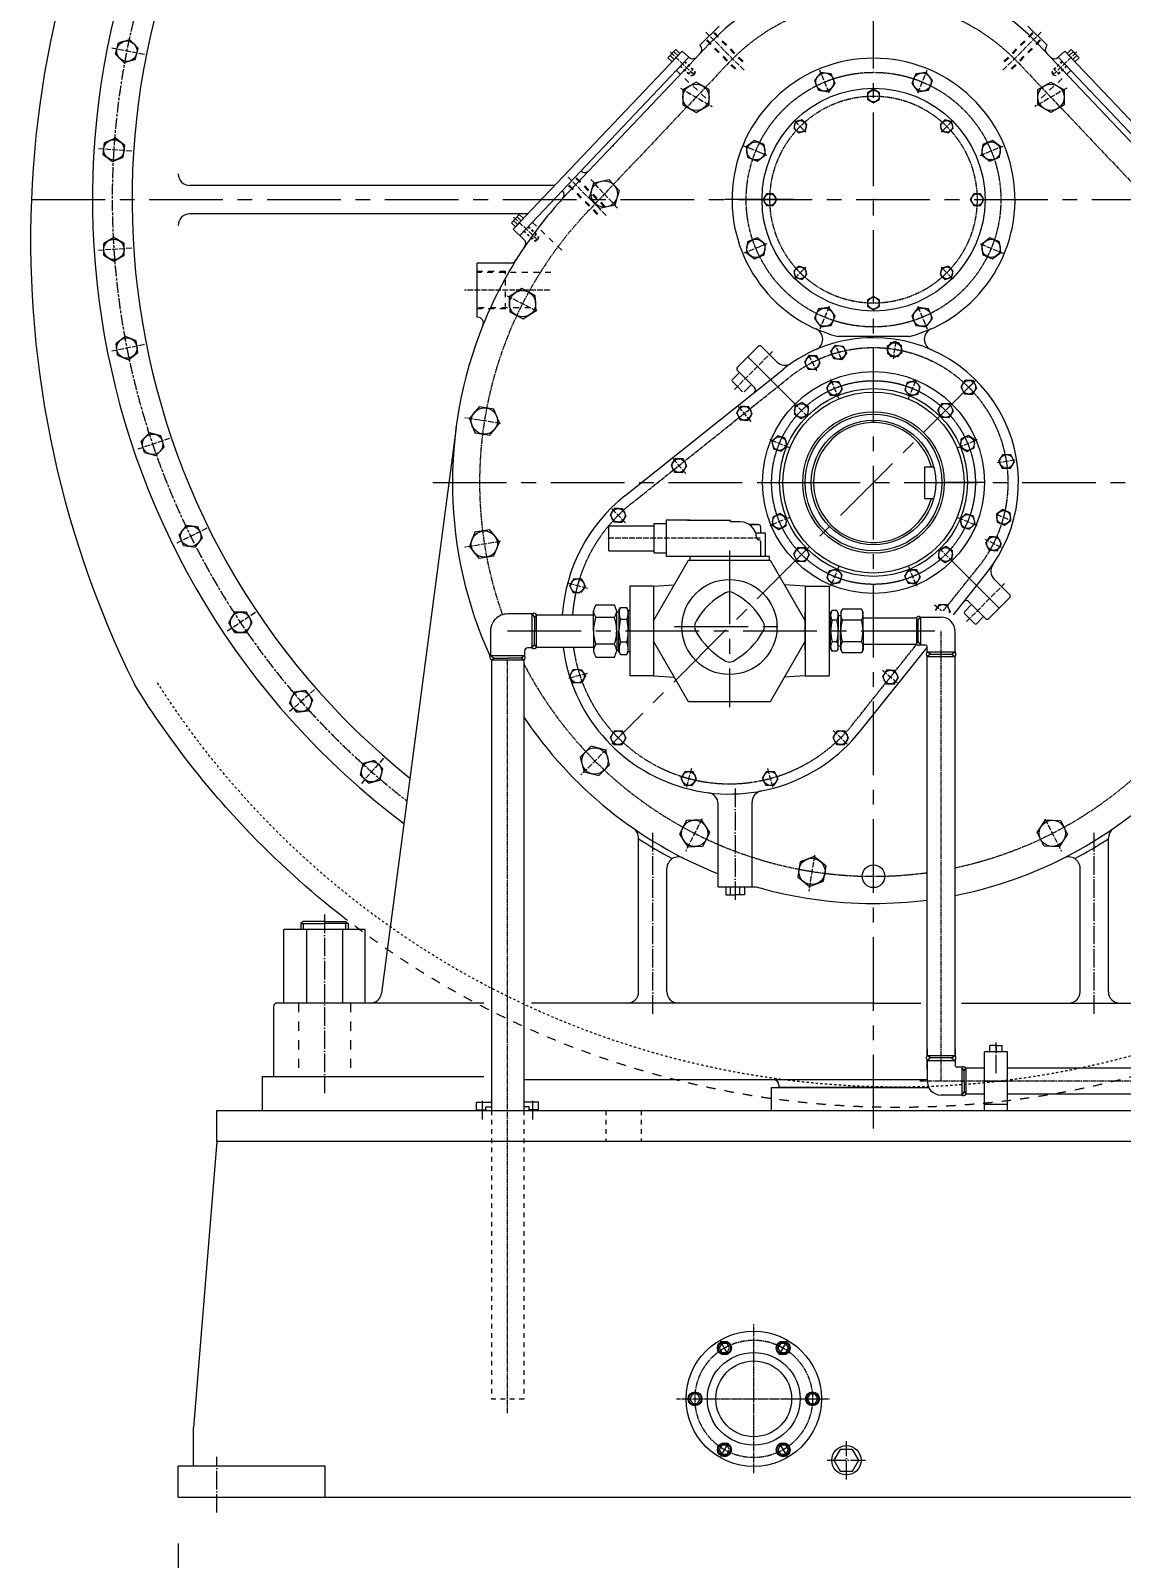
# Model space of a CAD drawing. Header units: millimetres. Extents: x -186 to 966092, y 1050 to 737262.
# Drawn here: x 182814 to 218649, y 62705 to 112915 of the extents above; entities that cross this region are included whole.
import ezdxf

# ---------------------------------------------------------------- set-up
doc = ezdxf.new("R2010")
doc.units = ezdxf.units.MM
doc.header["$LTSCALE"] = 25.4
for name, pattern in [('ACAD_ISO04W100', [30, 24, -3, 0, -3]), ('CENTER', [50.8, 31.75, -6.35, 6.35, -6.35]), ('CHAIN', [0.7087, 0.4724, -0.0591, 0.1181, -0.0591]), ('EB_DASH', [6, 3, -3])]:
    doc.linetypes.add(name, pattern=pattern)
doc.layers.get('Defpoints').update_dxf_attribs({"lineweight": 5})
doc.layers.add('CAXA1', color=5, linetype='CENTER', lineweight=5)
doc.styles.add('Roman', font='arial.ttf')
doc.styles.get("Standard").update_dxf_attribs({"font": 'arial.ttf'})
doc.dimstyles.new('ISO-25', dxfattribs={"dimscale": 30, "dimtxt": 38.1, "dimasz": 38.1, "dimexe": 50.8, "dimexo": 50.8, "dimgap": 15.875, "dimtad": 1, "dimtih": 1, "dimtoh": 1, "dimdec": 1, "dimlfac": 0.03937, "dimdsep": 46, "dimtxsty": 'Standard', "dimcen": 63.5, "dimclrd": 7, "dimclre": 7, "dimclrt": 7, "dimadec": 0, "dimazin": 0, "dimtfac": 1, "dimtdec": 1, "dimtmove": 0, "dimatfit": 3, "dimfxl": 25.4, "dimlwd": 5, "dimlwe": 5, "dimarcsym": 0})

# ---------------------------------------------------------------- blocks, each defined once
blk = doc.blocks.new('*D246')
at = {"color": 7, "linetype": 'Continuous', "lineweight": 5, "transparency": 16777216}
for p, q in [((187660, 63200), (187660, 50577)), ((236682, 63200), (236682, 50577)), ((189184, 52101), (235158, 52101))]:
    blk.add_line(p, q, dxfattribs=at)
at = {"color": 7, "transparency": 16777216}
for points in [[(189184, 52355), (189184, 51847), (187660, 52101)], [(235158, 52355), (235158, 51847), (236682, 52101)]]:
    blk.add_solid(points, dxfattribs=at)
at = {"layer": 'Defpoints', "color": 0, "transparency": 16777216}
for p in [(187660, 64724), (236682, 64724), (236682, 52101)]:
    blk.add_point(p, dxfattribs=at)
at = {"color": 7, "lineweight": 5, "transparency": 16777216, "insert": (212171, 55302), "char_height": 5334, "attachment_point": 5, "style": 'Roman'}
blk.add_mtext('1930', dxfattribs=at)

msp = doc.modelspace()

# ---------------------------------------------------------------- linework, layer by layer
at = {"color": 7, "lineweight": 5}
for p, q in [((205429.93, 113064.48), (204798.87, 112433.42)), ((215579.48, 113064.48), (216210.54, 112433.42)), ((185604.62, 112137.31), (185704.64, 112510.59)), ((186077.92, 112610.6), (185704.64, 112510.59)), ((186351.17, 112337.35), (186077.92, 112610.6)), ((205107.51, 112475.38), (204443.82, 111775.32)), ((215901.9, 112475.38), (220543.49, 107579.38)), ((185604.62, 112137.31), (185877.88, 111864.05)), ((186251.16, 111964.07), (186351.17, 112337.35)), ((204220.92, 112242.84), (198669.26, 106386.88)), ((204436.81, 112038.17), (198885.15, 106182.21)), ((204009.24, 112289.8), (203753.41, 112019.94)), ((203753.41, 112019.94), (203888.34, 111892.02)), ((203956.63, 111964.06), (203821.7, 112091.98)), ((204075.87, 112089.84), (203940.94, 112217.75)), ((204009.24, 112289.8), (204144.17, 112161.88)), ((204436.81, 112038.17), (204220.92, 112242.84)), ((204808.87, 112423.42), (204798.87, 112433.42)), ((216200.54, 112423.42), (216210.54, 112433.42)), ((216572.6, 112038.17), (216788.49, 112242.84)), ((216572.6, 112038.17), (222124.26, 106182.21)), ((216788.49, 112242.84), (222340.15, 106386.88)), ((217000.17, 112289.8), (216865.24, 112161.88)), ((216933.54, 112089.84), (217068.47, 112217.75)), ((217000.17, 112289.8), (217256.01, 112019.94)), ((217052.78, 111964.06), (217187.71, 112091.98)), ((217256.01, 112019.94), (217121.08, 111892.02)), ((185877.88, 111864.05), (186251.16, 111964.07)), ((204443.82, 111775.32), (201158.28, 108309.69)), ((204308.89, 111903.24), (204308.89, 111903.24)), ((185193.9, 108846.31), (185244.35, 109229.45)), ((185601.37, 109377.34), (185244.35, 109229.45)), ((185907.96, 109142.09), (185601.37, 109377.34)), ((185857.52, 108758.95), (185907.96, 109142.09)), ((185193.9, 108846.31), (185500.49, 108611.06)), ((185500.49, 108611.06), (185857.52, 108758.95)), ((201158.28, 108309.69), (200292.14, 107392.66)), ((200031.2, 107823.46), (188039.04, 107823.46)), ((200281.16, 107654.73), (200286.35, 107649.54)), ((207864.53, 107358.64), (205609.59, 107358.64)), ((199149.87, 106893.82), (188039.04, 106893.82)), ((198866.92, 106865.61), (198611.08, 106595.75)), ((198611.08, 106595.75), (198746.01, 106467.84)), ((198814.31, 106539.88), (198679.38, 106667.8)), ((199001.85, 106737.69), (198746.01, 106467.84)), ((198933.55, 106665.65), (198798.62, 106793.57)), ((198866.92, 106865.61), (199001.85, 106737.69)), ((185550.93, 106109.53), (185216.26, 105916.31)), ((185885.6, 105916.31), (185550.93, 106109.53)), ((198669.26, 106386.88), (199021.49, 106052.95)), ((185216.26, 105529.86), (185216.26, 105916.31)), ((185216.26, 105529.86), (185550.93, 105336.64)), ((185550.93, 105336.64), (185885.6, 105529.86)), ((185885.6, 105529.86), (185885.6, 105916.31)), ((197489.89, 103491.34), (197489.89, 105276.25)), ((198597.88, 105276.25), (197489.89, 105276.25)), ((197503.14, 103491.34), (197489.89, 103491.34)), ((185927.46, 102863.1), (185620.87, 102627.84)), ((185671.31, 102244.71), (185620.87, 102627.84)), ((186284.48, 102715.21), (185927.46, 102863.1)), ((186334.93, 102332.07), (186284.48, 102715.21)), ((206376.32, 102190.63), (206718.14, 102532.45)), ((207330.56, 102025.21), (206823.32, 102532.45)), ((211671.17, 102859.19), (209338.24, 102859.19)), ((185671.31, 102244.71), (186028.34, 102096.82)), ((186028.34, 102096.82), (186334.93, 102332.07)), ((206376.32, 102190.63), (206034.5, 101848.8)), ((207927.87, 100639.07), (206376.32, 102190.63)), ((202336.7, 97629.13), (207533.85, 101781.02)), ((205863.67, 101441.15), (206100.32, 101677.8)), ((206591.38, 101186.75), (206034.5, 101743.63)), ((205863.67, 101388.56), (206034.59, 101217.65)), ((206205.5, 101046.74), (206034.59, 101217.65)), ((206258.09, 101046.74), (206494.73, 101283.39)), ((186724.51, 99693.58), (186451.25, 99420.32)), ((186551.27, 99047.05), (186451.25, 99420.32)), ((187097.78, 99593.56), (186724.51, 99693.58)), ((187197.8, 99220.29), (187097.78, 99593.56)), ((196790.01, 99867.82), (194342.9, 81280.19)), ((186551.27, 99047.05), (186924.54, 98947.03)), ((186924.54, 98947.03), (187197.8, 99220.29)), ((212178.06, 98582.84), (212482.55, 98582.84)), ((212178.06, 98582.84), (212178.06, 97541.64)), ((206860.52, 98062.24), (208180.61, 98062.24)), ((214148.89, 98062.24), (212828.81, 98062.24)), ((212178.06, 97541.64), (212482.55, 97541.64)), ((187928.44, 96655.22), (187693.19, 96348.63)), ((188311.58, 96604.78), (187928.44, 96655.22)), ((188459.46, 96247.75), (188311.58, 96604.78)), ((201811.48, 95820.78), (201811.48, 96638.87)), ((201811.48, 96638.87), (203298.9, 96638.87)), ((203298.9, 96713.24), (203689.36, 96713.24)), ((203298.9, 95746.41), (203298.9, 96713.24)), ((204470.26, 96824.74), (203689.36, 96824.74)), ((203689.36, 96824.74), (203689.36, 95634.8)), ((204395.88, 96824.74), (204470.26, 96824.74)), ((204470.26, 96824.74), (204470.26, 96815.39)), ((205808.9, 96815.39), (204470.26, 96815.39)), ((205808.9, 96768.67), (205808.9, 96815.39)), ((206125.01, 96768.67), (205808.9, 96768.67)), ((206417.43, 96682.43), (206720.5, 96682.43)), ((206720.5, 96682.43), (206417.43, 96682.43)), ((206794.87, 96608.06), (206794.87, 96397.1)), ((187841.07, 95991.6), (187693.19, 96348.63)), ((187841.07, 95991.6), (188224.21, 95941.16)), ((188224.21, 95941.16), (188459.46, 96247.75)), ((206961.69, 96397.1), (206637.28, 96397.1)), ((206737.7, 96182.18), (206739.09, 96182.18)), ((206794.87, 96126.4), (206794.87, 95634.8)), ((206961.69, 95634.8), (206961.69, 96397.1)), ((201811.48, 95820.78), (203298.9, 95820.78)), ((203280.32, 93517.17), (204429.93, 95508.37)), ((203298.9, 95746.41), (203689.36, 95746.41)), ((204395.88, 95634.8), (203689.36, 95634.8)), ((207073.25, 95634.8), (204150.07, 95634.8)), ((204470.26, 95634.8), (204150.07, 95634.8)), ((204429.93, 95508.37), (207113.57, 95508.37)), ((204470.26, 95634.8), (204470.26, 95508.37)), ((207073.25, 95634.8), (207073.25, 95508.37)), ((207113.57, 95508.37), (208263.19, 93517.17)), ((213081.54, 95485.41), (214633.09, 93933.86)), ((213127.46, 93719.44), (214223.48, 95091.39)), ((203280.32, 94654.96), (202499.42, 94654.96)), ((202499.42, 94654.96), (202499.42, 93184.27)), ((203280.32, 94654.96), (203965.48, 94703.91)), ((203280.32, 94654.96), (203280.32, 91713.57)), ((208263.19, 94654.96), (207578.03, 94703.91)), ((208263.19, 94654.96), (209044.08, 94654.96)), ((208263.19, 94654.96), (208263.19, 91713.57)), ((209044.08, 94654.96), (209044.08, 91713.57)), ((214467.68, 94888.1), (214974.91, 94380.86)), ((201381.82, 94047.78), (201991.42, 94047.78)), ((202143.82, 93869.77), (202192.14, 93953.63)), ((202192.14, 93953.63), (202400.3, 93953.63)), ((202448.62, 93869.77), (202400.3, 93953.63)), ((209426.09, 93806.39), (209481.77, 93902.65)), ((209426.09, 93806.39), (209481.77, 93902.65)), ((210107.17, 93902.09), (209481.77, 93902.65)), ((210107.17, 93902.09), (209481.77, 93902.65)), ((210162.69, 93805.73), (210107.17, 93902.09)), ((210162.69, 93805.73), (210107.17, 93902.09)), ((213489.2, 93815.62), (213725.85, 94052.27)), ((213629.21, 94148.91), (214186.09, 93592.03)), ((214633.09, 93933.86), (214291.27, 93592.03)), ((214633.09, 93933.86), (214974.91, 94275.68)), ((189518.66, 93799.99), (189325.44, 93465.32)), ((189518.66, 93130.65), (189325.44, 93465.32)), ((189905.1, 93799.99), (189518.66, 93799.99)), ((190098.33, 93465.32), (189905.1, 93799.99)), ((189905.1, 93130.65), (190098.33, 93465.32)), ((199292.58, 93743.07), (198483.61, 93743.07)), ((199292.64, 92625.3), (199292.51, 93743.16)), ((199292.52, 93743.07), (199372.61, 93628.68)), ((199436.25, 93717.58), (199372.61, 93628.68)), ((199372.61, 93628.68), (199372.61, 93184.18)), ((199436.25, 93184.27), (199436.24, 93717.67)), ((199436.25, 93717.58), (199436.24, 93717.57)), ((199436.37, 93717.75), (201305.62, 93717.75)), ((200749.36, 93717.75), (201305.62, 93717.75)), ((201305.62, 93184.35), (201305.62, 93835.23)), ((201991.42, 93622.5), (201381.82, 93622.5)), ((202067.62, 93184.35), (202067.62, 93835.23)), ((202067.62, 93816.64), (202143.82, 93816.64)), ((202143.82, 93869.77), (202143.82, 93184.27)), ((202398.01, 93556.59), (202194.43, 93556.59)), ((202448.62, 93869.77), (202448.62, 93184.27)), ((202448.62, 93857.37), (202499.42, 93857.37)), ((208263.31, 92565.93), (208263.31, 93802.35)), ((209044.08, 93717.67), (209094.88, 93717.67)), ((209094.88, 93768.17), (209143.2, 93852.03)), ((209094.88, 93768.17), (209094.88, 93184.27)), ((209300.57, 93852.03), (209143.2, 93852.03)), ((209298.27, 93543.42), (209145.49, 93543.42)), ((209348.88, 93768.17), (209300.57, 93852.03)), ((209348.88, 93768.17), (209348.88, 93184.27)), ((209425.97, 93679.18), (209348.88, 93679.27)), ((209425.97, 93679.18), (209348.88, 93679.27)), ((209426.09, 93806.39), (209425.53, 93183.88)), ((209426.09, 93806.39), (209425.53, 93183.88)), ((210106.85, 93542.68), (209481.45, 93543.24)), ((210106.85, 93542.68), (209481.45, 93543.24)), ((210162.13, 93183.22), (210162.69, 93805.73)), ((210162.13, 93183.22), (210162.69, 93805.73)), ((210162.52, 93614.96), (211913.38, 93615.24)), ((211963.46, 93528.67), (211913.38, 93615.24)), ((211913.38, 93615.24), (211913.38, 92753.29)), ((211963.46, 93528.67), (212043.5, 93641.47)), ((211963.46, 93528.67), (211963.46, 92839.86)), ((211963.46, 93184.27), (211963.46, 93527.17)), ((211963.46, 93501.77), (211963.46, 93527.17)), ((212043.5, 93641.47), (212725.46, 93641.47)), ((212043.5, 93641.47), (212043.5, 92727.07)), ((213489.2, 93763.04), (213660.11, 93592.12)), ((213831.03, 93421.21), (213660.11, 93592.12)), ((213883.62, 93421.21), (214120.26, 93657.86)), ((189518.66, 93130.65), (189905.1, 93130.65)), ((197924.9, 93185.51), (197924.9, 92375.24)), ((199372.62, 92739.69), (199372.61, 93184.19)), ((199436.25, 92650.95), (199436.25, 93184.27)), ((201305.62, 93184.18), (201305.62, 92533.3)), ((202067.62, 93184.18), (202067.62, 92533.3)), ((202143.82, 92498.76), (202143.82, 93184.27)), ((202448.62, 92498.76), (202448.62, 93184.27)), ((202499.42, 93184.27), (202499.42, 91713.57)), ((209094.88, 92600.36), (209094.88, 93184.27)), ((209348.88, 92600.36), (209348.88, 93184.27)), ((209426.09, 92562.14), (209425.53, 93184.65)), ((209426.09, 92562.14), (209425.53, 93184.65)), ((210162.13, 93185.31), (210162.69, 92562.8)), ((210162.13, 93185.31), (210162.69, 92562.8)), ((213181.84, 92500.67), (213181.84, 93156.88)), ((199042.5, 92523.87), (199042.5, 92375.36)), ((199292.58, 92625.47), (199144.1, 92625.47)), ((199292.53, 92625.3), (199372.62, 92739.69)), ((199436.25, 92650.79), (199372.62, 92739.69)), ((199436.25, 92650.78), (201305.62, 92650.78)), ((200749.36, 92650.78), (201305.62, 92650.78)), ((201991.42, 92746.03), (201381.82, 92746.03)), ((202067.62, 92551.89), (202143.82, 92551.89)), ((202143.82, 92498.76), (202192.14, 92414.9)), ((202192.14, 92414.9), (202400.3, 92414.9)), ((202398.01, 92811.94), (202194.43, 92811.94)), ((202448.62, 92498.76), (202400.3, 92414.9)), ((202448.62, 92511.17), (202499.42, 92511.17)), ((204429.93, 90860.17), (203280.32, 92851.36)), ((208263.19, 92851.36), (207113.57, 90860.17)), ((209044.08, 92650.87), (209094.88, 92650.87)), ((209094.88, 92600.36), (209143.2, 92516.5)), ((209300.57, 92516.5), (209143.2, 92516.5)), ((209298.27, 92825.11), (209145.49, 92825.11)), ((209348.88, 92600.36), (209300.57, 92516.5)), ((209425.97, 92689.35), (209348.88, 92689.26)), ((209425.97, 92689.35), (209348.88, 92689.26)), ((209426.09, 92562.14), (209481.77, 92465.88)), ((209426.09, 92562.14), (209481.77, 92465.88)), ((210106.85, 92825.85), (209481.45, 92825.29)), ((210106.85, 92825.85), (209481.45, 92825.29)), ((210107.17, 92466.44), (209481.77, 92465.88)), ((210107.17, 92466.44), (209481.77, 92465.88)), ((210071.59, 89894.24), (212269.09, 92644.96)), ((210162.69, 92562.8), (210107.17, 92466.44)), ((210162.69, 92562.8), (210107.17, 92466.44)), ((210162.52, 92753.57), (211908.39, 92753.29)), ((211963.46, 92839.86), (211912.13, 92751.13)), ((211963.46, 92839.86), (212043.5, 92727.07)), ((212043.5, 92727.07), (212192.89, 92727.07)), ((212269.09, 92500.67), (212269.09, 92650.87)), ((212381.06, 92422.27), (212269.09, 92500.67)), ((212269.09, 92500.67), (213181.84, 92500.67)), ((212381.06, 92422.27), (212269.09, 92343.86)), ((212381.06, 92422.27), (213069.87, 92422.27)), ((213069.87, 92422.27), (213181.84, 92500.67)), ((213069.87, 92422.27), (213181.84, 92343.86)), ((197924.65, 92375.35), (198039.04, 92295.26)), ((197924.9, 92375.24), (199042.5, 92375.36)), ((197950.14, 92231.62), (198039.04, 92295.26)), ((197950.14, 92231.62), (197950.48, 77424.24)), ((197950.39, 92231.63), (199017.01, 92231.63)), ((198039.04, 92295.26), (198483.54, 92295.27)), ((198928.02, 92295.27), (198483.52, 92295.27)), ((199042.41, 92375.36), (198928.02, 92295.27)), ((199016.92, 92231.63), (198928.02, 92295.27)), ((199016.92, 92231.63), (199017.1, 77424.24)), ((201381.82, 92320.75), (201991.42, 92320.75)), ((212269.09, 79229.84), (212269.09, 92343.86)), ((212269.09, 92343.86), (213181.84, 92343.86)), ((213181.84, 79229.84), (213181.84, 92343.86)), ((203280.32, 91713.57), (202499.42, 91713.57)), ((203280.32, 91713.57), (203965.48, 91664.62)), ((208263.19, 91713.57), (207578.03, 91664.62)), ((208263.19, 91713.57), (209044.08, 91713.57)), ((191467.96, 91176.76), (191320.07, 90819.73)), ((191851.1, 91227.2), (191467.96, 91176.76)), ((192086.35, 90920.62), (191851.1, 91227.2)), ((191938.46, 90563.59), (192086.35, 90920.62)), ((191555.32, 90513.15), (191320.07, 90819.73)), ((191555.32, 90513.15), (191938.46, 90563.59)), ((207113.57, 90860.17), (204429.93, 90860.17)), ((194116.26, 88930.42), (193742.98, 88830.4)), ((194389.51, 88657.17), (194116.26, 88930.42)), ((193742.98, 88830.4), (193642.96, 88457.13)), ((193916.22, 88183.87), (193642.96, 88457.13)), ((194289.49, 88283.89), (194389.51, 88657.17)), ((193916.22, 88183.87), (194289.49, 88283.89)), ((205399.9, 84776.6), (205399.9, 87501.22)), ((206515.46, 84776.6), (206515.46, 87560.84)), ((202788.69, 81328.72), (202788.69, 86384.68)), ((218220.72, 81328.72), (218220.72, 86384.68)), ((203718.33, 81328.72), (203718.33, 85388.13)), ((217291.08, 81328.72), (217291.08, 85388.13)), ((205399.9, 84776.6), (206651.81, 84776.6)), ((205650.49, 84776.6), (205650.49, 84511.91)), ((205650.49, 84511.91), (205957.68, 84511.91)), ((205804.09, 84511.91), (205804.09, 84776.6)), ((206264.87, 84511.91), (205957.68, 84511.91)), ((206111.27, 84511.91), (206111.27, 84776.6)), ((206264.87, 84776.6), (206264.87, 84511.91)), ((193806.89, 83373.93), (191129.52, 83373.93)), ((191129.52, 80956.87), (191129.52, 83373.93)), ((191772.84, 83634.23), (191687.31, 83565.8)), ((191687.31, 83565.8), (191687.31, 83373.93)), ((191687.31, 83565.8), (192468.21, 83565.8)), ((192468.21, 83634.23), (191772.84, 83634.23)), ((191772.84, 83565.8), (191772.84, 83373.93)), ((191877.78, 83373.93), (191877.78, 80956.87)), ((192468.21, 83634.23), (193163.58, 83634.23)), ((193249.1, 83565.8), (192468.21, 83565.8)), ((193058.63, 83373.93), (193058.63, 80956.87)), ((193163.58, 83634.23), (193249.1, 83565.8)), ((193163.58, 83565.8), (193163.58, 83373.93)), ((193249.1, 83565.8), (193249.1, 83373.93)), ((193806.89, 80956.87), (193806.89, 83373.93)), ((190794.85, 80845.31), (190794.85, 78539.8)), ((197702.93, 80956.87), (190906.41, 80956.87)), ((210504.71, 80956.87), (199264.47, 80956.87)), ((210504.71, 80956.87), (212057.33, 80956.87)), ((213393.6, 80956.87), (230214.56, 80956.87)), ((212269.09, 79454.03), (212269.09, 79229.84)), ((213181.84, 79454.03), (213181.84, 79229.84)), ((214147.96, 77424.24), (214147.96, 79354.64)), ((214909.96, 79354.64), (214147.96, 79354.64)), ((214528.96, 79557.84), (214330.99, 79557.84)), ((214330.99, 79354.64), (214330.99, 79557.84)), ((214528.96, 79557.84), (214726.94, 79557.84)), ((214528.96, 79557.84), (214528.96, 79354.64)), ((214726.94, 79354.64), (214726.94, 79557.84)), ((214909.96, 77424.24), (214909.96, 79354.64)), ((212381.06, 79151.44), (212269.09, 79229.84)), ((212269.09, 79229.84), (213181.84, 79229.84)), ((212381.06, 79151.44), (212269.09, 79073.03)), ((212269.09, 78765.62), (212269.09, 79073.03)), ((212269.09, 79073.03), (212269.09, 78416.82)), ((212269.09, 79073.03), (213181.84, 79073.03)), ((213069.87, 79151.44), (212381.06, 79151.44)), ((213069.87, 79151.44), (213181.84, 79229.84)), ((213069.87, 79151.44), (213181.84, 79073.03)), ((213181.84, 79073.03), (213181.84, 78922.84)), ((213407.43, 78846.64), (213258.04, 78846.64)), ((213487.46, 78732.34), (213407.43, 78846.64)), ((213407.43, 78846.64), (213407.43, 77932.24)), ((190423, 78539.8), (197702.93, 78539.8)), ((190423, 78539.8), (190423, 77424.24)), ((199017.1, 78440.24), (210504.71, 78440.24)), ((210504.71, 78440.24), (212269.09, 78440.24)), ((213487.46, 78732.34), (213538.79, 78821.24)), ((213487.46, 78389.44), (213487.46, 78732.34)), ((213487.46, 78389.44), (213487.46, 78046.54)), ((214147.96, 78821.24), (213538.79, 78821.24)), ((213538.79, 78821.24), (213538.79, 77957.64)), ((214147.96, 78389.44), (214909.96, 78389.44)), ((225006.11, 78821.24), (214909.96, 78821.24)), ((207139.21, 78186.24), (212315.9, 78186.24)), ((207139.21, 78186.24), (207139.21, 77424.24)), ((207393.21, 78262.44), (207393.21, 78186.24)), ((211612.06, 78186.24), (207393.21, 78186.24)), ((213407.43, 77932.24), (212725.46, 77932.24)), ((213487.46, 78046.54), (213407.43, 77932.24)), ((213487.46, 78071.94), (213487.46, 78046.54)), ((213487.46, 78046.54), (213538.79, 77957.64)), ((214147.96, 77957.64), (213538.79, 77957.64)), ((225006.11, 77957.64), (214909.96, 77957.64)), ((188930.41, 76408.24), (188930.41, 77424.24)), ((188930.41, 77424.24), (227145.4, 77424.24)), ((197467.7, 77703.64), (197950.48, 77703.64)), ((197467.7, 77449.64), (197467.7, 77703.64)), ((197467.7, 77449.64), (197772.5, 77449.64)), ((197772.5, 77424.24), (197772.5, 77551.24)), ((197772.5, 77551.24), (197950.48, 77551.24)), ((199499.7, 77703.64), (199016.92, 77703.64)), ((199195.08, 77551.24), (199017.1, 77551.24)), ((199499.7, 77449.64), (199194.9, 77449.64)), ((199195.08, 77424.24), (199195.08, 77551.24)), ((199499.7, 77449.64), (199499.7, 77703.64)), ((214909.96, 77627.44), (214147.96, 77627.44)), ((188930.41, 76408.24), (188168.41, 67010.24)), ((212171.41, 76408.24), (188930.41, 76408.24)), ((231980.69, 76405.74), (212171.41, 76408.24)), ((188168.41, 65740.24), (188168.41, 67010.24)), ((187660.41, 64724.24), (187660.41, 65740.24)), ((192486.41, 65740.24), (187660.41, 65740.24)), ((192486.41, 64724.24), (192486.41, 65740.24)), ((187660.41, 64724.24), (236682.41, 64724.24))]:
    msp.add_line(p, q, dxfattribs=at)
at = {"color": 7, "linetype": 'EB_DASH', "lineweight": 5, "ltscale": 2.5}
for p, q in [((205957.77, 111642.64), (204982.93, 112617.48)), ((205978.74, 111664.79), (205004.49, 112639.04)), ((206198.56, 111884.61), (205224.31, 112858.86)), ((206220.71, 111905.58), (205245.87, 112880.42)), ((214788.7, 111905.58), (215763.54, 112880.42)), ((214810.85, 111884.61), (215785.1, 112858.86)), ((215030.67, 111664.79), (216004.92, 112639.04)), ((215051.64, 111642.64), (216026.49, 112617.48)), ((204027.47, 111606.39), (205025.95, 110659.79)), ((216981.94, 111606.39), (215983.46, 110659.79)), ((201672.43, 107114.34), (200698.18, 108088.59)), ((201694.58, 107135.31), (200719.74, 108110.15)), ((201431.64, 106872.37), (200456.8, 107847.21)), ((201452.61, 106894.52), (200478.36, 107868.77)), ((199294.49, 106613.98), (200358.34, 105605.41)), ((198419.53, 104997.3), (197489.89, 104997.3)), ((199909.07, 104960.11), (197489.89, 104960.11)), ((198419.52, 103770.15), (198419.53, 104997.3)), ((199242.28, 103807.32), (197489.88, 103807.36)), ((198419.52, 103770.15), (197489.88, 103770.17))]:
    msp.add_line(p, q, dxfattribs=at)
at = {"color": 7, "linetype": 'ACAD_ISO04W100', "lineweight": 5, "ltscale": 0.3}
for p, q in [((206251, 111612.35), (204996.65, 112866.7)), ((214758.41, 111612.35), (216012.76, 112866.7)), ((186554.81, 112122.57), (185451.24, 112342.09)), ((203822.72, 112210.42), (204649.03, 111427.06)), ((217186.69, 112210.42), (216360.38, 111427.06)), ((209052.53, 110864.5), (208742.33, 111613.39)), ((211956.88, 110864.5), (212267.08, 111613.39)), ((204159.08, 111022.29), (205201.06, 110420.7)), ((216850.33, 111022.29), (215808.35, 110420.7)), ((207914.65, 109948.69), (208285.8, 109577.55)), ((213094.76, 109948.69), (212723.61, 109577.55)), ((186137.89, 108955.73), (185015.11, 109029.32)), ((206998.85, 108810.82), (206249.96, 109121.02)), ((214010.56, 108810.82), (214759.45, 109121.02)), ((201724.88, 106842.07), (200470.53, 108096.42)), ((202093.51, 107082.15), (201218.6, 108020.38)), ((198680.4, 106786.24), (199506.71, 106002.87)), ((186137.89, 105761.56), (185015.11, 105687.97)), ((206998.85, 105906.47), (206249.96, 105596.27)), ((214010.56, 105906.47), (214759.45, 105596.27)), ((207914.65, 104768.59), (208285.8, 105139.74)), ((213094.76, 104768.59), (212723.61, 105139.74)), ((199867.98, 104383.71), (197063.25, 104383.74)), ((199454.98, 103692.36), (198394.74, 104232.58)), ((209052.53, 103852.79), (208742.33, 103103.9)), ((211956.88, 103852.79), (212267.08, 103103.9)), ((186554.81, 102594.71), (185451.24, 102375.2)), ((209465.28, 102098.75), (209253.54, 102574.34)), ((211242.06, 102717.74), (211148.62, 102127.76)), ((211242.06, 102717.74), (211148.62, 102127.76)), ((205936.96, 101120.02), (207185.5, 102368.56)), ((208364.81, 102262.03), (208635.99, 101729.8)), ((209360.51, 100824.57), (209095.9, 101463.39)), ((211648.9, 100824.57), (211913.51, 101463.39)), ((213837.67, 101395.21), (213415.3, 100972.83)), ((206484.31, 100070.8), (206047.36, 100593.39)), ((208340.7, 100226.25), (207927.87, 100639.07)), ((198255.99, 100002.25), (197080.7, 100188.4)), ((187381.53, 99509.38), (186316.05, 99147.7)), ((207742.38, 99206.44), (207103.56, 99471.04)), ((213267.03, 99206.44), (213905.85, 99471.04)), ((204334.8, 98353.61), (203897.85, 98876.19)), ((215160.2, 98799.6), (214570.23, 98706.16)), ((202360.69, 96740.35), (201880.21, 97220.83)), ((207742.38, 96918.05), (207103.56, 96653.44)), ((213267.03, 96918.05), (213905.85, 96653.44)), ((214541.22, 97022.82), (215016.81, 96811.07)), ((188603.88, 96558.35), (187594.73, 96060.69)), ((198255.99, 96122.24), (197080.7, 95936.09)), ((206780.13, 96229.77), (201747.09, 96229.77)), ((214704.49, 95922.35), (214172.26, 96193.53)), ((212668.71, 95898.24), (213081.54, 95485.41)), ((209360.51, 95299.91), (209095.9, 94661.1)), ((211648.9, 95299.91), (211913.51, 94661.1)), ((201112.16, 94577.82), (200455.81, 94753.69)), ((213562.49, 93494.49), (214811.03, 94743.03)), ((212513.27, 94041.85), (212738.55, 93853.48)), ((190200.97, 93792.12), (189265.4, 93166.99)), ((210796.07, 91892.34), (211318.65, 91455.39)), ((201112.16, 91790.71), (200455.81, 91614.84)), ((192145.46, 91258.01), (191299.49, 90516.12)), ((202360.69, 89918.23), (201880.21, 89437.75)), ((209182.81, 89918.23), (209663.29, 89437.75)), ((194404.08, 88999.39), (193662.18, 88153.43)), ((201735.59, 89293.13), (200894.18, 88451.72)), ((204523.22, 88669.69), (204347.35, 88013.35)), ((207020.29, 88669.69), (207196.15, 88013.35)), ((204874.59, 87012.52), (204334.37, 85952.27)), ((216134.82, 87012.52), (216675.04, 85952.27)), ((208564.7, 85813.53), (208378.55, 84638.24))]:
    msp.add_line(p, q, dxfattribs=at)
at = {"color": 7, "linetype": 'CHAIN', "lineweight": 5, "ltscale": 10}
for p, q in [((205755.17, 111861.37), (201113.58, 106965.37)), ((215254.24, 111861.37), (219895.83, 106965.37)), ((202545.59, 97367.65), (207742.74, 101519.54)), ((206571, 65507.59), (206571, 70399.98)), ((204036.5, 67950.04), (209060.22, 67950.04))]:
    msp.add_line(p, q, dxfattribs=at)
at = {"color": 7, "linetype": 'EB_DASH', "lineweight": 5}
for p, q in [((204155.39, 111741.32), (204425.25, 111485.48)), ((204168.18, 111754.81), (204519, 111422.23)), ((204296.1, 111889.74), (204646.92, 111557.16)), ((204308.89, 111903.24), (204578.75, 111647.4)), ((204578.75, 111647.4), (204425.25, 111485.48)), ((204646.92, 111557.16), (204519, 111422.23)), ((204646.73, 111556.81), (204621.82, 111452.85)), ((216713.31, 111889.74), (216362.49, 111557.16)), ((216362.49, 111557.16), (216490.41, 111422.23)), ((216362.68, 111556.81), (216387.59, 111452.85)), ((216700.52, 111903.24), (216430.66, 111647.4)), ((216430.66, 111647.4), (216584.16, 111485.48)), ((216841.23, 111754.81), (216490.41, 111422.23)), ((216854.02, 111741.32), (216584.16, 111485.48)), ((204519.34, 111422.43), (204621.82, 111452.85)), ((216490.07, 111422.43), (216387.59, 111452.85)), ((206813.25, 107358.64), (206377.1, 107358.64)), ((199153.78, 106465.56), (199504.6, 106132.97)), ((199166.57, 106479.05), (199436.43, 106223.22)), ((199013.07, 106317.14), (199282.93, 106061.3)), ((199025.86, 106330.63), (199376.68, 105998.04)), ((199282.93, 106061.3), (199436.43, 106223.22)), ((199376.68, 105998.04), (199504.6, 106132.97)), ((199377.02, 105998.25), (199479.5, 106028.66)), ((199504.41, 106132.62), (199479.5, 106028.66))]:
    msp.add_line(p, q, dxfattribs=at)
at = {"color": 7, "linetype": 'CHAIN', "lineweight": 5, "ltscale": 5}
for p, q in [((212802.72, 93849.13), (213962.01, 95300.28)), ((209810.11, 90103.13), (211918.9, 92742.82))]:
    msp.add_line(p, q, dxfattribs=at)
at = {"color": 7, "linetype": 'CHAIN', "lineweight": 5, "ltscale": 15}
for p, q in [((212725.46, 78389.44), (212725.46, 93184.27)), ((198483.7, 67482.72), (198483.7, 92231.63)), ((229976.5, 78389.44), (212021.62, 78389.44))]:
    msp.add_line(p, q, dxfattribs=at)
at = {"color": 7, "linetype": 'ACAD_ISO04W100', "lineweight": 5}
for p, q in [((205957.68, 88002.79), (205957.68, 84352.56)), ((203253.51, 80602.31), (203253.51, 86589.03)), ((217755.9, 80602.31), (217755.9, 86589.03)), ((192468.21, 83866.94), (192468.21, 78000.52)), ((214528.96, 78649.23), (214528.96, 79658.47)), ((197658.2, 77133.79), (197658.2, 77874.83)), ((199309.2, 77133.79), (199309.2, 77874.83)), ((205732.98, 69401.54), (205478.63, 69842.08)), ((207409.03, 69401.54), (207663.38, 69842.08)), ((205732.98, 66498.53), (205478.63, 66057.99)), ((207409.03, 66498.53), (207663.38, 66057.99)), ((209614.43, 65303.62), (209614.43, 66557.85)), ((188930.41, 64211.94), (188930.41, 66040.33)), ((208987.31, 65930.74), (210241.55, 65930.74))]:
    msp.add_line(p, q, dxfattribs=at)
at = {"color": 7, "linetype": 'EB_DASH', "lineweight": 5, "ltscale": 4}
for p, q in [((191612.94, 80956.87), (191612.94, 78539.8)), ((193323.48, 80956.87), (193323.48, 78539.8))]:
    msp.add_line(p, q, dxfattribs=at)
at = {"color": 7, "linetype": 'EB_DASH', "lineweight": 5, "ltscale": 2}
for p, q in [((197950.48, 77424.24), (197950.48, 67950.17)), ((199017.1, 77424.24), (199017.1, 67950.17)), ((201709.53, 77424.24), (201709.53, 76408.24)), ((202877.57, 77424.24), (202877.57, 76408.24)), ((197950.48, 67950.17), (199017.1, 67950.17))]:
    msp.add_line(p, q, dxfattribs=at)
at = {"color": 7, "lineweight": 5}
for points in [[(208772.31, 111541.02), (208563.14, 111268.43), (208694.63, 110950.99), (209035.28, 110906.14), (209244.45, 111178.73), (209112.96, 111496.17)], [(212237.1, 111541.02), (211896.45, 111496.17), (211764.96, 111178.73), (211974.13, 110906.14), (212314.78, 110950.99), (212446.27, 111268.43)], [(204245.17, 110474.05), (204676.92, 110225.28), (205108.23, 110474.79), (205107.8, 110973.08), (204676.06, 111221.85), (204244.75, 110972.34)], [(210504.71, 110984.34), (210311.48, 110872.79), (210311.48, 110649.67), (210504.71, 110538.11), (210697.93, 110649.67), (210697.93, 110872.79)], [(216764.24, 110474.05), (216332.5, 110225.28), (215901.18, 110474.79), (215901.61, 110973.08), (216333.35, 111221.85), (216764.66, 110972.34)], [(207940.95, 109922.4), (207883.2, 109706.89), (208040.97, 109549.12), (208256.48, 109606.87), (208314.23, 109822.38), (208156.46, 109980.15)], [(213068.46, 109922.4), (212852.95, 109980.15), (212695.19, 109822.38), (212752.93, 109606.87), (212968.44, 109549.12), (213126.21, 109706.89)], [(206322.33, 109091.04), (206367.17, 108750.39), (206684.61, 108618.9), (206957.21, 108828.07), (206912.36, 109168.72), (206594.92, 109300.21)], [(214687.09, 109091.04), (214414.49, 109300.21), (214097.05, 109168.72), (214052.2, 108828.07), (214324.8, 108618.9), (214642.24, 108750.39)], [(202002.84, 107180.42), (201517.48, 107067.64), (201177.13, 107431.58), (201322.14, 107908.3), (201807.5, 108021.08), (202147.84, 107657.14)], [(206879.01, 107358.64), (206990.56, 107165.42), (207213.68, 107165.42), (207325.23, 107358.64), (207213.68, 107551.87), (206990.56, 107551.87)], [(214130.4, 107358.64), (214018.85, 107551.87), (213795.73, 107551.87), (213684.18, 107358.64), (213795.73, 107165.42), (214018.85, 107165.42)], [(206322.33, 105626.24), (206594.92, 105417.08), (206912.36, 105548.57), (206957.21, 105889.22), (206684.61, 106098.39), (206367.17, 105966.9)], [(214687.09, 105626.24), (214642.24, 105966.9), (214324.8, 106098.39), (214052.2, 105889.22), (214097.05, 105548.57), (214414.49, 105417.08)], [(207940.95, 104794.89), (208156.46, 104737.14), (208314.23, 104894.91), (208256.48, 105110.42), (208040.97, 105168.16), (207883.2, 105010.4)], [(213068.46, 104794.89), (213126.21, 105010.4), (212968.44, 105168.16), (212752.93, 105110.42), (212695.19, 104894.91), (212852.95, 104737.14)], [(199418.21, 103710.3), (199392.84, 104207.94), (198949.18, 104434.79), (198530.9, 104163.99), (198556.27, 103666.35), (198999.93, 103439.51)], [(210504.71, 103732.94), (210697.93, 103844.5), (210697.93, 104067.61), (210504.71, 104179.17), (210311.48, 104067.61), (210311.48, 103844.5)], [(208772.31, 103176.26), (209112.96, 103221.11), (209244.45, 103538.55), (209035.28, 103811.14), (208694.63, 103766.3), (208563.14, 103448.86)], [(212237.1, 103176.26), (212446.27, 103448.86), (212314.78, 103766.3), (211974.13, 103811.14), (211764.96, 103538.55), (211896.45, 103221.11)], [(209253.54, 102574.34), (209512.41, 102547.13), (209618.28, 102309.34), (209465.28, 102098.75), (209206.41, 102125.96), (209100.54, 102363.76)], [(211078.77, 102664.78), (210937, 102446.47), (211055.17, 102214.54), (211315.11, 102200.92), (211456.88, 102419.23), (211338.71, 102651.15)], [(211428.87, 102314.68), (211210.56, 102172.91), (210978.64, 102291.08), (210965.01, 102551.02), (211183.32, 102692.79), (211415.25, 102574.62)], [(208377.58, 102236.95), (208235.82, 102018.65), (208353.99, 101786.72), (208613.93, 101773.1), (208755.7, 101991.4), (208637.53, 102223.33)], [(213515.54, 101423.18), (213373.77, 101204.87), (213491.95, 100972.95), (213751.89, 100959.32), (213893.66, 101177.63), (213775.48, 101409.56)], [(209105.8, 101386.12), (208964.03, 101167.82), (209082.21, 100935.89), (209342.15, 100922.27), (209483.92, 101140.57), (209365.75, 101372.5)], [(211865.87, 101401.75), (211611.26, 101347.63), (211530.82, 101100.08), (211705, 100906.64), (211959.61, 100960.75), (212040.04, 101208.31)], [(198215.48, 100007.95), (198037.57, 100473.39), (197545.53, 100552.04), (197231.4, 100165.24), (197409.31, 99699.8), (197901.35, 99621.15)], [(206143.86, 100568.57), (206002.09, 100350.26), (206120.27, 100118.34), (206380.21, 100104.71), (206521.98, 100323.02), (206403.8, 100554.95)], [(207905.77, 100310.02), (208124.07, 100168.25), (208356, 100286.43), (208369.62, 100546.37), (208151.32, 100688.14), (207919.39, 100569.96)], [(212752.48, 100661.18), (212610.71, 100442.88), (212728.89, 100210.95), (212988.83, 100197.33), (213130.6, 100415.63), (213012.43, 100647.56)], [(207165.19, 99423.41), (207219.31, 99168.8), (207466.87, 99088.36), (207660.31, 99262.53), (207606.19, 99517.15), (207358.63, 99597.58)], [(213828.59, 99461.14), (213610.28, 99602.91), (213378.35, 99484.74), (213364.73, 99224.8), (213583.03, 99083.03), (213814.96, 99201.2)], [(214757.14, 98986.41), (214615.37, 98768.1), (214733.54, 98536.17), (214993.49, 98522.55), (215135.25, 98740.86), (215017.08, 98972.78)], [(203994.35, 98851.37), (203852.58, 98633.07), (203970.76, 98401.14), (204230.7, 98387.51), (204372.47, 98605.82), (204254.29, 98837.75)], [(201998.69, 97216.11), (201856.92, 96997.8), (201975.09, 96765.88), (202235.03, 96752.25), (202376.8, 96970.56), (202258.63, 97202.49)], [(207180.83, 96663.34), (207399.13, 96521.57), (207631.06, 96639.75), (207644.68, 96899.69), (207426.38, 97041.46), (207194.45, 96923.28)], [(213844.22, 96701.08), (213790.1, 96955.69), (213542.54, 97036.13), (213349.1, 96861.95), (213403.22, 96607.34), (213650.78, 96526.9)], [(215016.81, 96811.07), (214989.6, 97069.95), (214751.8, 97175.82), (214541.22, 97022.82), (214568.42, 96763.95), (214806.22, 96658.07)], [(198215.7, 96115.14), (197902.67, 96502.83), (197410.4, 96425.57), (197231.17, 95960.64), (197544.21, 95572.95), (198036.47, 95650.2)], [(208256.93, 95463.3), (208398.7, 95681.61), (208280.52, 95913.54), (208020.58, 95927.16), (207878.81, 95708.85), (207996.98, 95476.93)], [(213103.65, 95814.46), (212885.34, 95956.23), (212653.41, 95838.06), (212639.79, 95578.12), (212858.09, 95436.35), (213090.02, 95554.52)], [(214329.31, 96285.22), (214187.54, 96066.92), (214305.72, 95834.99), (214565.66, 95821.37), (214707.43, 96039.67), (214589.26, 96271.6)], [(209143.54, 94722.73), (209398.15, 94776.85), (209478.59, 95024.41), (209304.41, 95217.85), (209049.8, 95163.73), (208969.37, 94916.17)], [(211903.61, 94738.36), (212045.38, 94956.67), (211927.2, 95188.6), (211667.26, 95202.22), (211525.49, 94983.91), (211643.66, 94751.99)], [(210943.73, 91901.99), (210801.96, 91683.69), (210920.14, 91451.76), (211180.08, 91438.13), (211321.85, 91656.44), (211203.67, 91888.37)], [(201998.69, 89906.32), (201856.92, 89688.02), (201975.09, 89456.09), (202235.03, 89442.47), (202376.8, 89660.77), (202258.63, 89892.7)], [(209308.47, 89906.32), (209166.7, 89688.02), (209284.87, 89456.09), (209544.82, 89442.47), (209686.59, 89660.77), (209568.41, 89892.7)], [(201707.17, 89263.71), (201226.04, 89393.36), (200873.2, 89041.51), (201001.49, 88560.02), (201482.61, 88430.37), (201835.45, 88782.22)], [(204315.79, 88568.54), (204174.03, 88350.24), (204292.2, 88118.31), (204552.14, 88104.68), (204693.91, 88322.99), (204575.74, 88554.92)], [(206991.36, 88568.54), (206849.59, 88350.24), (206967.77, 88118.31), (207227.71, 88104.68), (207369.48, 88322.99), (207251.3, 88554.92)], [(204856.65, 86975.75), (204359.01, 86950.38), (204132.16, 86506.72), (204402.95, 86088.44), (204900.59, 86113.81), (205127.44, 86557.47)], [(216152.76, 86975.75), (216650.4, 86950.38), (216877.25, 86506.72), (216606.46, 86088.44), (216108.82, 86113.81), (215881.97, 86557.47)], [(208559, 85773.02), (208093.55, 85595.11), (208014.91, 85103.06), (208401.7, 84788.93), (208867.15, 84966.84), (208945.8, 85458.88)], [(205433.1, 69621.81), (205519.45, 69472.25), (205692.16, 69472.25), (205778.51, 69621.81), (205692.16, 69771.37), (205519.45, 69771.37)], [(207449.85, 69771.37), (207363.5, 69621.81), (207449.85, 69472.25), (207622.56, 69472.25), (207708.91, 69621.81), (207622.56, 69771.37)], [(204554.25, 67800.47), (204726.96, 67800.47), (204813.31, 67950.04), (204726.96, 68099.6), (204554.25, 68099.6), (204467.9, 67950.04)], [(208587.76, 68099.6), (208415.05, 68099.6), (208328.7, 67950.04), (208415.05, 67800.47), (208587.76, 67800.47), (208674.11, 67950.04)], [(205692.16, 66128.7), (205778.51, 66278.26), (205692.16, 66427.82), (205519.45, 66427.82), (205433.1, 66278.26), (205519.45, 66128.7)], [(207708.91, 66278.26), (207622.56, 66427.82), (207449.85, 66427.82), (207363.5, 66278.26), (207449.85, 66128.7), (207622.56, 66128.7)], [(209819.29, 66285.56), (209409.58, 66285.56), (209204.72, 65930.74), (209409.58, 65575.91), (209819.29, 65575.91), (210024.15, 65930.74)]]:
    msp.add_lwpolyline(points, close=True, dxfattribs=at)
for points in [[(200905.89, 94448.45), (201039.02, 94653.45), (200920.84, 94885.38), (200660.9, 94899), (200519.13, 94680.7), (200637.31, 94448.77), (200858.16, 94437.19)], [(213024.28, 93783.21), (213039.05, 93805.95), (212920.87, 94037.88), (212660.93, 94051.5), (212532.42, 93853.61)], [(200905.89, 91920.08), (201039.02, 91715.08), (200920.84, 91483.15), (200660.9, 91469.53), (200519.13, 91687.83), (200637.31, 91919.76), (200854.62, 91931.15)]]:
    msp.add_lwpolyline(points, dxfattribs=at)
for centre, radius in [((185977.9, 112237.33), 334.67), ((208903.8, 111223.58), 297.56), ((212105.62, 111223.58), 297.56), ((204676.49, 110723.57), 431.53), ((210504.71, 107358.64), 3662.88), ((216332.92, 110723.57), 431.53), ((210504.71, 110761.23), 193.22), ((208098.71, 109764.63), 193.22), ((212910.7, 109764.63), 193.22), ((185550.93, 108994.2), 334.67), ((206639.77, 108959.55), 297.56), ((214369.64, 108959.55), 297.56), ((201662.49, 107544.36), 431.53), ((207102.12, 107358.64), 193.22), ((213907.29, 107358.64), 193.22), ((185550.93, 105723.09), 334.67), ((206639.77, 105757.73), 297.56), ((214369.64, 105757.73), 297.56), ((208098.71, 104952.65), 193.22), ((212910.7, 104952.65), 193.22), ((198974.56, 103937.15), 431.53), ((210504.71, 103956.06), 193.22), ((208903.8, 103493.7), 297.56), ((212105.62, 103493.7), 297.56), ((185977.9, 102479.96), 334.67), ((209359.41, 102336.55), 225.43), ((211196.94, 102432.85), 225.43), ((211196.94, 102432.85), 225.43), ((208495.76, 102005.02), 225.43), ((210504.71, 98062.24), 3644.19), ((210504.71, 98062.24), 3086.36), ((210504.71, 98062.24), 2974.8), ((209223.98, 101154.19), 225.43), ((211785.43, 101154.19), 225.43), ((213633.71, 101191.25), 225.43), ((197723.44, 100086.6), 431.53), ((206262.04, 100336.64), 225.43), ((208137.69, 100428.19), 225.43), ((212870.66, 100429.26), 225.43), ((210504.71, 98062.24), 2324.1), ((210504.71, 98062.24), 2249.73), ((210504.71, 98062.24), 2045.21), ((186824.52, 99320.3), 334.67), ((207412.75, 99342.97), 225.43), ((213596.66, 99342.97), 225.43), ((214875.31, 98754.48), 225.43), ((204112.53, 98619.44), 225.43), ((202116.86, 96984.18), 225.43), ((207412.75, 96781.51), 225.43), ((213596.66, 96781.51), 225.43), ((214779.01, 96916.95), 225.43), ((188076.33, 96298.19), 334.67), ((197723.44, 96037.89), 431.53), ((208138.75, 95695.23), 225.43), ((212871.72, 95696.29), 225.43), ((214447.49, 96053.3), 225.43), ((209223.98, 94970.29), 225.43), ((211785.43, 94970.29), 225.43), ((200779.08, 94667.07), 225.43), ((205772.02, 93314.1), 1561.8), ((189711.88, 93465.32), 334.67), ((200779.08, 91701.46), 225.43), ((211061.9, 91670.06), 225.43), ((191703.21, 90870.17), 334.67), ((202116.86, 89674.4), 225.43), ((209426.64, 89674.4), 225.43), ((194016.24, 88557.15), 334.67), ((201354.33, 88911.87), 431.53), ((204433.97, 88336.61), 225.43), ((207109.53, 88336.61), 225.43), ((204629.8, 86532.09), 431.53), ((216379.61, 86532.09), 431.53), ((208480.35, 85280.97), 431.53), ((210504.71, 85121.65), 371.86), ((206571, 67950.04), 2222.5), ((205605.8, 69621.81), 228.6), ((205605.8, 69621.81), 203.2), ((207536.2, 69621.81), 228.6), ((207536.2, 69621.81), 203.2), ((206571, 67950.04), 1524), ((206571, 67950.04), 1244.6), ((204640.6, 67950.04), 228.6), ((204640.6, 67950.04), 203.2), ((208501.4, 67950.04), 228.6), ((208501.4, 67950.04), 203.2), ((205605.8, 66278.26), 228.6), ((205605.8, 66278.26), 203.2), ((207536.2, 66278.26), 228.6), ((207536.2, 66278.26), 203.2), ((209614.43, 65930.74), 482.07)]:
    msp.add_circle(centre, radius, dxfattribs=at)
at = {"color": 7, "linetype": 'CHAIN', "lineweight": 5, "ltscale": 10}
msp.add_circle((210504.71, 107358.64), 4183.38, dxfattribs=at)
at = {"color": 7, "linetype": 'CHAIN', "lineweight": 5, "ltscale": 15}
for centre, radius in [((210504.71, 107358.64), 3402.59), ((206571, 67950.04), 1930.4)]:
    msp.add_circle(centre, radius, dxfattribs=at)
at = {"color": 7, "linetype": 'CHAIN', "lineweight": 5, "ltscale": 5}
msp.add_circle((210504.71, 98062.24), 3346.7, dxfattribs=at)
at = {"color": 7, "lineweight": 5}
for centre, radius, start, end in [((210504.71, 107358.64), 25658.06, 60.859334, 233.038518), ((210504.71, 107358.64), 24356.57, 59.13774, 231.293786), ((215755.92, 106028.11), 32942, 147.276709, 206.298115), ((210504.71, 107358.64), 7437.12, 90, 136.528001), ((210504.71, 107358.64), 7437.12, 43.471999, 71.151175), ((204564.73, 112173.1), 185.93, 226.528001, 316.528001), ((204677.4, 112291.94), 185.93, 316.528001, 45), ((210504.71, 107358.64), 4648.2, 284.533747, 255.466253), ((216332.01, 112291.94), 185.93, 135, 223.471999), ((216444.68, 112173.1), 185.93, 223.471999, 313.471999), ((188039.04, 108195.32), 371.86, 177.867152, 270), ((201023.35, 108437.6), 185.93, 226.528001, 316.528001), ((200154.88, 107518.07), 185.93, 317.584506, 45), ((210504.71, 98062.24), 13833.04, 137.584506, 145.918785), ((188039.04, 106521.97), 371.86, 90, 182.132848), ((198893.58, 105918.02), 185.93, 325.918785, 46.528001), ((210504.71, 98062.24), 13833.04, 145.918785, 158.037152), ((198597.88, 105462.18), 185.93, 270, 328.139599), ((197503.14, 103305.41), 185.93, 338.037152, 90), ((210504.71, 98062.24), 13833.04, 158.037152, 204.408666), ((208465.65, 102771.35), 371.86, 293.412686, 66.034837), ((212543.76, 102771.35), 371.86, 113.965163, 246.587314), ((206770.73, 102479.86), 74.37, 45, 135), ((210504.71, 98062.24), 4759.76, 90, 128.62063), ((210504.71, 98062.24), 4759.76, 321.37937, 90), ((207593.5, 102288.16), 371.86, 225, 304.5627), ((205889.97, 101414.86), 37.19, 135, 225), ((206087.08, 101796.22), 74.37, 135, 225), ((206512.49, 101107.86), 111.56, 308.62063, 45), ((210504.71, 98062.24), 13833.04, 301.613969, 13.967963), ((210504.71, 98062.24), 1970.84, 15.316508, 344.683492), ((205771.75, 93329.29), 5503.47, 128.62063, 175.95239), ((206125.01, 96229.77), 538.9, 2.503379, 90), ((206720.5, 96608.06), 74.37, 0, 90), ((206737.7, 96256.55), 74.37, 182.503456, 269.999969), ((206739.09, 96126.4), 55.78, 0, 90), ((214730.62, 95151.04), 371.86, 145.4373, 225), ((206707.92, 92371.07), 2322.75, 117.219952, 150.876556), ((205772.02, 94187.96), 278.99, 62.467058, 117.532942), ((204836.12, 92371.07), 2322.75, 29.123444, 62.780048), ((202607.67, 93488.37), 1347.46, 155.470754, 165.083088), ((200765.56, 93488.37), 1347.46, 14.916912, 24.529246), ((202583.22, 93761), 439.25, 158.002975, 207.733875), ((202009.22, 93761), 439.25, 332.266125, 21.997025), ((209744.22, 93722.71), 318.21, 145.564318, 214.332813), ((209744.22, 93722.71), 318.21, 145.564318, 214.332813), ((209844.4, 93722.62), 318.21, 325.564318, 34.332813), ((209844.4, 93722.62), 318.21, 325.564318, 34.332813), ((212779.1, 93819.57), 225.43, 353.321313, 171.316832), ((213550.33, 94070.03), 111.56, 45, 141.37937), ((214922.33, 94328.27), 74.37, 315, 45), ((198483.61, 93184.27), 558.8, 90, 181.018182), ((199353.6, 93669.62), 95.6, 30.176237, 129.712567), ((201858.42, 93924.98), 564.49, 191.677633, 212.401693), ((202603.4, 93184.35), 1297.78, 160.268386, 180), ((201514.82, 93924.98), 564.49, 327.598307, 348.322367), ((200769.84, 93184.35), 1297.78, 0, 19.731614), ((203661.18, 93166.76), 1517.68, 165.116073, 178.841829), ((200931.25, 93166.76), 1517.68, 1.158171, 14.883927), ((204898.29, 93329.29), 278.99, 141.872907, 215.436791), ((206645.73, 93329.29), 279, 324.565969, 38.124334), ((209356.96, 93698.24), 262.08, 151.515743, 216.2078), ((210612.25, 93153.59), 1517.68, 165.116073, 178.841829), ((209086.81, 93698.24), 262.08, 323.7922, 28.484257), ((207831.52, 93153.59), 1517.68, 1.158171, 14.883927), ((210614.96, 93182.81), 1189.43, 162.360611, 179.948565), ((210614.96, 93182.81), 1189.43, 162.360611, 179.948565), ((208972.7, 93184.28), 1189.43, 359.948565, 17.536519), ((208972.7, 93184.28), 1189.43, 359.948565, 17.536519), ((211991.24, 93564.82), 92.76, 55.712423, 147.074305), ((212725.46, 93184.27), 457.2, 356.565586, 90), ((213515.5, 93789.33), 37.19, 135, 225), ((213857.32, 93447.51), 37.19, 225, 315), ((214238.68, 93644.62), 74.37, 225, 315), ((202603.4, 93184.18), 1297.78, 180, 199.731614), ((200769.84, 93184.18), 1297.78, 340.268386, 0), ((203661.18, 93201.78), 1517.68, 181.158171, 194.883927), ((200931.25, 93201.78), 1517.68, 345.116073, 358.841829), ((206926, 94450.78), 2594.58, 209.642699, 239.259625), ((204618.04, 94450.78), 2594.58, 300.740375, 330.357301), ((210612.25, 93214.94), 1517.68, 181.158171, 194.883927), ((207831.52, 93214.94), 1517.68, 345.116073, 358.841829), ((210614.96, 93185.72), 1189.43, 180.051435, 197.639389), ((210614.96, 93185.72), 1189.43, 180.051435, 197.639389), ((208972.7, 93184.25), 1189.43, 342.463481, 0.051435), ((208972.7, 93184.25), 1189.43, 342.463481, 0.051435), ((199144.1, 92523.87), 101.6, 90, 180), ((199353.61, 92698.94), 95.6, 230.289082, 329.825411), ((205771.75, 93329.29), 5503.47, 187.081905, 321.37937), ((201858.42, 92443.55), 564.49, 147.598307, 168.322367), ((202607.67, 92880.16), 1347.46, 194.916912, 204.529246), ((201514.82, 92443.55), 564.49, 11.677633, 32.401693), ((200765.56, 92880.16), 1347.46, 335.470754, 345.083088), ((202583.22, 92607.53), 439.25, 152.266125, 201.997025), ((202009.22, 92607.53), 439.25, 338.002975, 27.733875), ((209356.96, 92670.29), 262.08, 143.7922, 208.484257), ((209086.81, 92670.29), 262.08, 331.515743, 36.2078), ((209744.22, 92645.82), 318.21, 145.667187, 214.435682), ((209744.22, 92645.82), 318.21, 145.667187, 214.435682), ((209844.4, 92645.91), 318.21, 325.667187, 34.435682), ((209844.4, 92645.91), 318.21, 325.667187, 34.435682), ((211990.41, 92807.82), 96.64, 215.909283, 303.317292), ((212192.89, 92650.87), 76.2, 0, 90), ((212347.14, 92422.27), 110.63, 134.872008, 225.127992), ((213103.79, 92422.27), 110.63, 314.872008, 45.127992), ((197998.28, 92314.27), 95.6, 140.28867, 239.824999), ((198968.96, 92314.28), 95.6, 300.175825, 39.712155), ((205772.02, 92440.24), 278.99, 231.876181, 308.123819), ((210504.71, 98062.24), 13833.04, 213.854207, 248.344183), ((205028.04, 87501.22), 371.86, 0, 82.72786), ((206887.32, 87560.84), 371.86, 100.945397, 180), ((202416.84, 86384.68), 371.86, 0, 55.293574), ((218592.57, 86384.68), 371.86, 124.706426, 180), ((210504.71, 98062.24), 14018.97, 236.605687, 241.847942), ((210504.71, 98062.24), 13833.04, 281.158988, 301.613969), ((210504.71, 98062.24), 14018.97, 298.152058, 303.394313), ((204090.19, 85388.13), 371.86, 63.155498, 180), ((216919.22, 85388.13), 371.86, 0, 116.844502), ((210504.71, 98062.24), 13833.04, 253.827609, 270), ((210504.71, 98062.24), 13833.04, 270, 277.327938), ((190906.41, 80845.31), 111.56, 90, 180), ((193974.22, 81328.72), 371.86, 270, 352.5), ((202416.84, 81328.72), 371.86, 270, 0), ((204090.19, 81328.72), 371.86, 180, 270), ((216919.22, 81328.72), 371.86, 270, 0), ((218592.57, 81328.72), 371.86, 180, 270), ((212347.14, 79151.44), 110.63, 134.872008, 225.127992), ((213103.79, 79151.44), 110.63, 314.872008, 45.127992), ((213258.04, 78922.84), 76.2, 180, 270), ((213460.23, 78767.31), 95.29, 34.466959, 123.645557), ((207215.41, 78262.44), 177.8, 0, 90), ((212725.46, 78389.44), 457.2, 176.565586, 270), ((213460.23, 78011.56), 95.29, 236.354443, 325.533041)]:
    msp.add_arc(centre, radius, start, end, dxfattribs=at)
at = {"color": 7, "linetype": 'CHAIN', "lineweight": 5, "ltscale": 30}
msp.add_arc((210504.71, 107358.64), 25007.32, 60.024666, 232.192735, dxfattribs=at)
at = {"color": 7, "linetype": 'CHAIN', "lineweight": 5, "ltscale": 10}
for centre, radius, start, end in [((210504.71, 107358.64), 6544.67, 43.471999, 136.528001), ((210504.71, 98062.24), 12940.59, 281.939526, 43.471999), ((210504.71, 98062.24), 4425.09, 321.37937, 128.62063), ((205771.75, 93329.29), 5168.8, 187.543031, 225), ((210504.71, 98062.24), 12940.59, 207.410336, 277.836384), ((205771.75, 93329.29), 5168.8, 225, 321.37937)]:
    msp.add_arc(centre, radius, start, end, dxfattribs=at)
at = {"color": 7, "linetype": 'CHAIN', "lineweight": 5, "ltscale": 15}
msp.add_arc((210504.71, 98062.24), 12940.59, 136.528001, 199.619525, dxfattribs=at)
at = {"color": 7, "linetype": 'CHAIN', "lineweight": 5, "ltscale": 5}
msp.add_arc((205771.75, 93329.29), 5168.8, 128.62063, 175.689835, dxfattribs=at)
at = {"color": 7, "linetype": 'EB_DASH', "lineweight": 5}
msp.add_open_spline([(240903.93, 107358.64), (240825.31, 104722.69), (240010.37, 99459.7), (236773.71, 92203.04), (231808.98, 86067.4), (225467.24, 81460.95), (218200.21, 78674.04), (210513.83, 77869.43), (202935.55, 79074.67), (195977.68, 82179.11), (190609.88, 86536.14), (187934.3, 89976.7), (186952.39, 91529.41)], degree=3, knots=[0, 0, 0, 0, 213.36273155, 425.26407187, 635.70350673, 844.6826123, 1052.20035331, 1258.256205, 1462.85174947, 1665.98699439, 1867.66091287, 2015.88668494, 2015.88668494, 2015.88668494, 2015.88668494], dxfattribs=at)
at = {"color": 7, "lineweight": 5}
msp.add_open_spline([(193124.85, 83745.79), (191963.32, 84650.36), (189391.83, 86982.61), (187268.65, 89740.87), (186223.39, 91433.43)], degree=3, knots=[1790.16491316, 1790.16491316, 1790.16491316, 1790.16491316, 1908.93862916, 2069.44774371, 2069.44774371, 2069.44774371, 2069.44774371], dxfattribs=at)
at = {"color": 7, "linetype": 'EB_DASH', "lineweight": 5, "ltscale": 4}
msp.add_open_spline([(230474.6, 84449.29), (228968.16, 83204.01), (225152.1, 80623.52), (218375.44, 78020.09), (210513.83, 77192.41), (202760.33, 78420.73), (197118.11, 80934.01), (194200.89, 82927.61), (193124.85, 83745.79)], degree=3, knots=[704.72789215, 704.72789215, 704.72789215, 704.72789215, 862.40847288, 1074.63662444, 1285.40287163, 1494.70879018, 1702.55438725, 1779.44128085, 1779.44128085, 1779.44128085, 1779.44128085], dxfattribs=at)
at = {"color": 7, "linetype": 'Continuous', "lineweight": 5}
for p in [(201952.02, 109124.96), (198233.46, 104383.8)]:
    msp.add_point(p, dxfattribs=at)
at = {"layer": 'CAXA1', "linetype": 'CENTER', "lineweight": 5, "ltscale": 3}
for p, q in [((210504.71, 76833.75), (210504.71, 134056.86)), ((182840.81, 107358.64), (223519.64, 107358.64)), ((213870.36, 101427.9), (201985.39, 89542.93)), ((196032.39, 98062.24), (224667.66, 98062.24)), ((205771.75, 95823.98), (205771.75, 90682.67)), ((198483.57, 93184.27), (212725.46, 93184.27)), ((203969.19, 93329.29), (207527.21, 93329.29))]:
    msp.add_line(p, q, dxfattribs=at)
for p in [(210504.71, 107358.64), (210504.71, 107358.64), (205771.75, 93329.29)]:
    msp.add_point(p, dxfattribs=at)

# ---------------------------------------------------------------- dimensions: what is measured, and where the dimension line sits
at = {"color": 7, "lineweight": 5}
dim = msp.add_linear_dim(base=(236682.41, 52100.99), p1=(187660.41, 64724.24), p2=(236682.41, 64724.24), dimstyle='ISO-25', override={"dimscale": 30, "dimtxt": 177.8, "dimasz": 50.8, "dimdec": 0, "dimpost": '\\X', "dimtxsty": 'Roman'}, dxfattribs=at)
dim.commit()
dim.dimension.update_dxf_attribs({"geometry": '*D246', "text_midpoint": (212171.41, 55302.46)})

doc.saveas('drawing.dxf')
